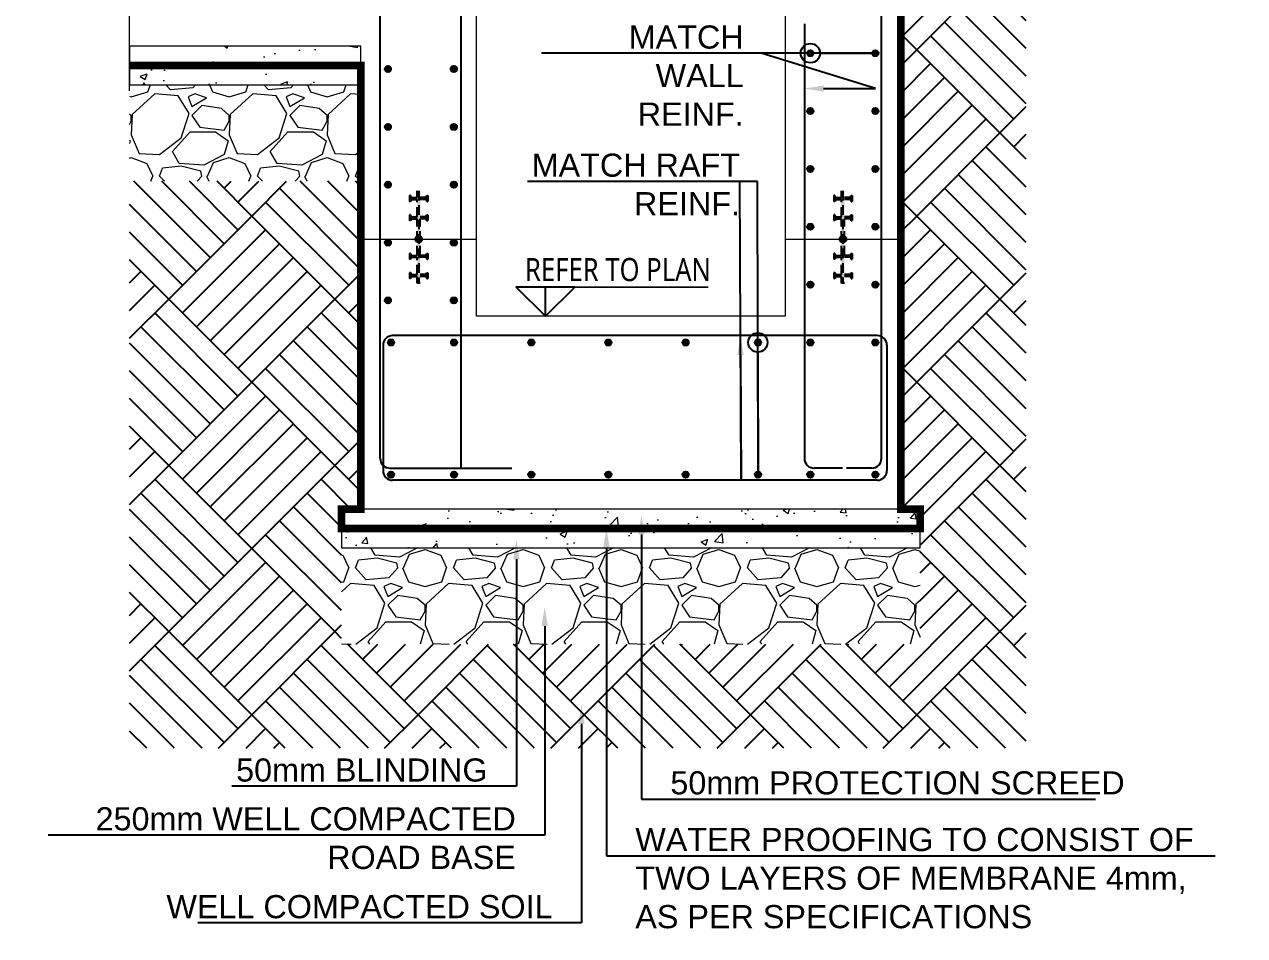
# Model space of a CAD drawing. Header units: millimetres. Extents: x 109938 to 146706, y 87118 to 119396.
# Drawn here: x 118597 to 121761, y 108269 to 110631 of the extents above; entities that cross this region are included whole.
import ezdxf
from ezdxf import colors
from ezdxf.entities.mleader import LeaderData, LeaderLine
from ezdxf.math import Vec2, Vec3

# ---------------------------------------------------------------- set-up
doc = ezdxf.new("R2010")
doc.units = ezdxf.units.MM
doc.header["$LTSCALE"] = 25
for name, pattern in [('Dash Dot 3_16_', [7.937500000000002, 4.762500000000001, -1.5875, 0, -1.5875]), ('DASHEDX2', [1.5, 1, -0.5]), ('Dot & Dashed', [8.937036832173666, 4.2333333333324, -2.351851851851333, 0, -2.351851646989934])]:
    doc.linetypes.add(name, pattern=pattern)
for name, color, linetype, lineweight in [('A-ANNO-DIMS', 211, 'Continuous', 9), ('A-FLOR-IDEN', 11, 'Continuous', 9), ('S-COLS', 52, 'Continuous', 9), ('S-HATCH', 8, 'Continuous', 9), ('S-SLAB', 3, 'Continuous', 13)]:
    doc.layers.add(name, color=color, linetype=linetype, lineweight=lineweight)
for name, color, linetype in [('APPLICATION', 7, 'DASHEDX2'), ('LOBBY.SECTIONS$0$S200G_ELEV_LVL', 7, 'Continuous'), ('REINF', 1, 'Continuous'), ('STR_COL_HATCH', 8, 'Continuous'), ('WATER PROOF', 1, 'Continuous')]:
    doc.layers.add(name, color=color, linetype=linetype)
doc.styles.add('GENERATED_STYLE_1', font='arial.ttf')
doc.styles.add('GENERATED_STYLE_3', font='trebuc.ttf', dxfattribs={"width": 0.78})
doc.linetypes.add('ZIGZAG', pattern='A,0.00254,-5.08,[131,ltypeshp.shx,S=5.08,R=0,X=-5.08,Y=0],-10.16,[131,ltypeshp.shx,S=5.08,R=180,X=5.08,Y=0],-5.08', length=20.32254)
pattern_1 = [(49.99999999999999, (0, 0), (182.184668996004, -15.93908553890309), [19.05, -209.55]), (355, (0, 0), (-35.24342142496934, 191.0568452390351), [15.24, -167.64058417]), (100.4514447, (15.182007, -1.3282535), (146.9412470903533, 175.1177519121951), [16.1900088, -178.0902446]), (46.18420000000001, (0, 50.8), (271.0790408921299, -42.04232793272715), [28.575, -314.325]), (96.63555760999996, (22.5899, 47.2965), (237.404134051503, 247.4261245977215), [24.28502314, -267.13560816]), (351.1841511700001, (0, 50.8), (237.404134064977, 247.4261245855326), [22.85996707, -251.45973192]), (21, (25.4, 38.1), (151.6143912691325, -102.2651981870876), [19.05, -209.55]), (326.0000000000001, (25.4, 38.1), (61.80202834764707, 184.1879661223193), [15.24, -167.64]), (71.45144499999999, (38.0345326, 29.5779001), (213.4164192787161, 81.92276888590524), [16.1900088, -178.0899376]), (37.50000000000001, (0, 0), (3.088603250591817, 84.55503887315311), [0, -165.608, 0, -170.18, 0, -168.275]), (7.499999999999999, (0, 0), (66.81966251030575, 100.1805748181195), [0, -97.02799999999999, 0, -161.798, 0, -64.135]), (327.5, (-56.642, 0), (135.5905951668714, -5.728743992673444), [0, -63.5, 0, -198.12, 0, -262.89]), (317.5, (-82.042, 0), (148.129181386018, 25.42649103333303), [0, -82.55, 0, -131.572, 0, -186.69])]
pattern_2 = [(228.0127875, (182.88, 254), (-2032.000000159581, -2285.999999858178), [34.172144, -3383.0483639565]), (184.969741, (160.02, 228.6), (3047.99999879405, 254.0000144697924), [58.640472, -5805.404889352399]), (132.5104471, (101.6, 223.52), (2540.000001072749, -2793.999999024596), [41.348152, -4093.47227941]), (267.273689, (2.54, 160.02), (254.0000005319725, 5079.999999973314), [53.40045199999999, -5286.643742573799]), (292.83365418, (0, 106.68), (-1270.000000106341, 3047.999999955546), [52.36337, -5183.9807745344]), (357.2736889999999, (20.32, 58.42), (-5079.999999973314, 254.0000005319728), [53.40045199999999, -5286.643742573799]), (37.69424047, (73.66000000000001, 55.88), (-3301.99999985359, -2540.000000190041), [70.61936599999999, -6991.311531424701]), (72.25532837, (129.54, 99.06), (1778.000000477929, 5587.999999847885), [66.671952, -6600.5256601905]), (121.42956562, (149.86, 162.56), (-2032.000000288312, 3301.999999822602), [53.5813, -5304.554569871201]), (175.2363583, (121.92, 208.28), (2793.999999959952, -254.0000004389256), [61.171328, -2997.393695]), (222.3974378, (60.96, 213.36), (-3047.999999902466, -2794.000000106399), [79.107792, -7831.677251217699]), (138.81407483, (254, 157.48), (-1777.999999893351, 1524.000000123918), [27.000454, -2673.0565824344]), (171.4692344, (233.68, 175.26), (3302.000000088965, -507.9999994237343), [51.36819799999999, -5085.463899704]), (225, (182.88, 182.88), (-3.552713678800501e-14, -254.0000000000239), [35.920934, -323.2893108428]), (203.19859051, (165.1, 213.36), (1270.000000034609, 507.9999999109334), [19.34413199999999, -1915.062236889399]), (291.80140949, (147.32, 205.74), (-254.0000000531496, 761.9999999822871), [27.356562, -1340.475299]), (30.96375653, (157.48, 180.34), (762.0000000186383, 507.9999999721125), [44.431966, -1436.629815291]), (161.56505118, (195.58, 203.2), (508.0000000132583, -253.9999999733753), [32.128714, -771.0898116828]), (16.389540334, (0, 205.74), (2540.000000000015, 762.0000000000243), [45.00880000000001, -4455.882667253901]), (70.34617594, (43.18000000000001, 218.44), (-1016.000000092931, -2793.999999967041), [37.759894, -3738.22156782]), (293.19859051, (195.58, 254), (-507.9999999113262, 1270.000000035529), [38.68801, -1895.718358889399]), (343.6104596700001, (210.82, 218.44), (-2540.000000053229, 761.9999998222859), [45.0088, -4455.882667253999]), (339.44395478, (0, 48.26000000000001), (-1269.999999999986, 508.000000000021), [43.40351999999999, -2126.7734313106]), (294.7751406, (40.64, 33.02), (-1270.000001511693, 2793.999999312726), [36.36721199999999, -3600.359338072]), (66.80140949, (198.12, 0), (507.9999999202298, 1270.00000003193), [38.68801000000001, -1895.7183588894]), (17.35402464, (213.36, 35.56), (-3301.999999934302, -1016.000000213246), [42.57827400000001, -4215.237598019999]), (69.44395478, (73.66000000000001, 0), (-508.0000000088461, -1269.999999996463), [21.70176, -2148.4751913106]), (101.309932474, (182.88, 0), (-254.00000000004, 1016.000000000037), [12.95146, -1282.1994964526]), (165.963756532, (180.34, 12.7), (761.9999999999513, -253.9999999999865), [52.36337, -994.9054589069]), (186.00900596, (129.54, 25.4), (2539.999999986537, 254.0000001329354), [48.52669999999999, -4804.136486333699]), (303.69006753, (157.48, 157.48), (-254.0000000352969, 507.9999999823702), [36.632388, -879.177635968]), (353.15722659, (177.8, 127), (4318.000000026568, -507.9999997739394), [63.955676, -6331.600906503099]), (60.9453959, (241.3, 119.38), (-1016.000000027969, -1777.999999984025), [26.150824, -2588.939231811]), (90, (254, 142.24), (-254, 254), [15.24, -238.76]), (120.25643716, (124.46, 33.02), (1015.999999875717, -1778.00000007098), [35.286696, -3493.39407732]), (48.01278749999999, (106.68, 63.5), (2032.000000167534, 2285.99999985102), [68.344288, -3348.8762199565]), (0, (152.4, 114.3), (254, 254), [66.04, -187.96]), (325.3048465, (218.44, 114.3), (2540.000000962153, -1777.999998625458), [40.160956, -3975.931672414]), (254.0546040999999, (251.46, 91.44), (-253.9999999822557, -1016.000000004475), [36.98290799999999, -1812.1650038772]), (207.64597536, (241.3, 55.88), (-4826.000000177335, -2539.999999663075), [60.21450999999999, -5961.246442293799]), (175.42607874, (187.96, 27.94), (-3301.999999999883, 253.9999999999478), [63.702946, -6306.584645624])]

# ---------------------------------------------------------------- blocks, each defined once
blk = doc.blocks.new('_DotBlank')
at = {"color": 0, "linetype": 'ByBlock', "lineweight": -2}
blk.add_line((-0.5, 0), (-1, 0), dxfattribs=at)
blk.add_circle((0, 0), 0.5, dxfattribs=at)

msp = doc.modelspace()

# ---------------------------------------------------------------- hatches: boundary and pattern name
h = msp.add_hatch()
h.set_pattern_fill('ANSI31', color=256, scale=25, style=0)
h.set_pattern_definition([(45, (105498.4161231922, 87612.09908044021), (-2.20970869120796, 2.209708691207961), [])])
h.paths.add_polyline_path([(119610.2877033424, 110074.0735252171, -1), (119627.9653728721, 110074.0735252171, -1)])
h = msp.add_hatch()
h.set_pattern_fill('ANSI31', color=256, scale=25, style=0)
h.set_pattern_definition([(45, (106598.4161231922, 87612.0990804402), (-2.20970869120796, 2.209708691207961), [])])
h.paths.add_polyline_path([(120710.2877033424, 110074.0735252171, -1), (120727.9653728721, 110074.0735252171, -1)])
at = {"layer": 'REINF', "transparency": 33554687}
h = msp.add_hatch(color=256, dxfattribs=at)
h.dxf.hatch_style = 1
edge = h.paths.add_edge_path()
edge.add_arc((120634.7495125733, 110556.2099695442), 8, 0, 360)
h = msp.add_hatch(color=256, dxfattribs=at)
h.dxf.hatch_style = 1
edge = h.paths.add_edge_path()
edge.add_arc((120803.5035636413, 110556.2099695442), 8, 0, 360)
h = msp.add_hatch(color=256, dxfattribs=at)
h.dxf.hatch_style = 1
edge = h.paths.add_edge_path()
edge.add_arc((119539.1038408017, 110515.2711041167), 8, 0, 360)
h = msp.add_hatch(color=256, dxfattribs=at)
h.dxf.hatch_style = 1
edge = h.paths.add_edge_path()
edge.add_arc((119710.16263151, 110515.2711041167), 8, 0, 360)
h = msp.add_hatch(color=256, dxfattribs=at)
h.dxf.hatch_style = 1
edge = h.paths.add_edge_path()
edge.add_arc((120634.7495125733, 110406.2099695442), 8, 0, 360)
h = msp.add_hatch(color=256, dxfattribs=at)
h.dxf.hatch_style = 1
edge = h.paths.add_edge_path()
edge.add_arc((120803.5035636413, 110406.2099695442), 8, 0, 360)
h = msp.add_hatch(color=256, dxfattribs=at)
h.dxf.hatch_style = 1
edge = h.paths.add_edge_path()
edge.add_arc((119539.1038408017, 110365.2711041167), 8, 0, 360)
h = msp.add_hatch(color=256, dxfattribs=at)
h.dxf.hatch_style = 1
edge = h.paths.add_edge_path()
edge.add_arc((119710.16263151, 110365.2711041167), 8, 0, 360)
h = msp.add_hatch(color=256, dxfattribs=at)
h.dxf.hatch_style = 1
edge = h.paths.add_edge_path()
edge.add_arc((120634.7495125733, 110256.2099695442), 8, 0, 360)
h = msp.add_hatch(color=256, dxfattribs=at)
h.dxf.hatch_style = 1
edge = h.paths.add_edge_path()
edge.add_arc((120803.5035636413, 110256.2099695442), 8, 0, 360)
h = msp.add_hatch(color=256, dxfattribs=at)
h.dxf.hatch_style = 1
edge = h.paths.add_edge_path()
edge.add_arc((119539.1038408017, 110215.2711041167), 8, 0, 360)
h = msp.add_hatch(color=256, dxfattribs=at)
h.dxf.hatch_style = 1
edge = h.paths.add_edge_path()
edge.add_arc((119710.16263151, 110215.2711041167), 8, 0, 360)
h = msp.add_hatch(color=256, dxfattribs=at)
h.dxf.hatch_style = 1
edge = h.paths.add_edge_path()
edge.add_arc((120634.7495125733, 110106.2099695442), 8, 0, 360)
h = msp.add_hatch(color=256, dxfattribs=at)
h.dxf.hatch_style = 1
edge = h.paths.add_edge_path()
edge.add_arc((120803.5035636413, 110106.2099695442), 8, 0, 360)
h = msp.add_hatch(color=256, dxfattribs=at)
h.dxf.hatch_style = 1
edge = h.paths.add_edge_path()
edge.add_arc((119539.1038408017, 110065.2711041167), 8, 0, 360)
h = msp.add_hatch(color=256, dxfattribs=at)
h.dxf.hatch_style = 1
edge = h.paths.add_edge_path()
edge.add_arc((119710.16263151, 110065.2711041167), 8, 0, 360)
h = msp.add_hatch(color=256, dxfattribs=at)
h.dxf.hatch_style = 1
edge = h.paths.add_edge_path()
edge.add_arc((120634.7495125733, 109956.2099695442), 8, 0, 360)
h = msp.add_hatch(color=256, dxfattribs=at)
h.dxf.hatch_style = 1
edge = h.paths.add_edge_path()
edge.add_arc((120803.5035636413, 109956.2099695442), 8, 0, 360)
h = msp.add_hatch(color=256, dxfattribs=at)
h.dxf.hatch_style = 1
edge = h.paths.add_edge_path()
edge.add_arc((119539.1038408017, 109915.2711041167), 8, 0, 360)
h = msp.add_hatch(color=256, dxfattribs=at)
h.dxf.hatch_style = 1
edge = h.paths.add_edge_path()
edge.add_arc((119710.16263151, 109915.2711041167), 8, 0, 360)
h = msp.add_hatch(color=256, dxfattribs=at)
h.dxf.hatch_style = 1
edge = h.paths.add_edge_path()
edge.add_arc((119547.1931270389, 109806.2099695442), 8, 0, 360)
h = msp.add_hatch(color=256, dxfattribs=at)
h.dxf.hatch_style = 1
edge = h.paths.add_edge_path()
edge.add_arc((119710.9790020951, 109806.2099695442), 8, 0, 360)
h = msp.add_hatch(color=256, dxfattribs=at)
h.dxf.hatch_style = 1
edge = h.paths.add_edge_path()
edge.add_arc((119910.9790020951, 109806.2099695442), 8, 0, 360)
h = msp.add_hatch(color=256, dxfattribs=at)
h.dxf.hatch_style = 1
edge = h.paths.add_edge_path()
edge.add_arc((120110.9790020951, 109806.2099695442), 8, 0, 360)
h = msp.add_hatch(color=256, dxfattribs=at)
h.dxf.hatch_style = 1
edge = h.paths.add_edge_path()
edge.add_arc((120310.9790020951, 109806.2099695442), 8, 0, 360)
h = msp.add_hatch(color=256, dxfattribs=at)
h.dxf.hatch_style = 1
edge = h.paths.add_edge_path()
edge.add_arc((120498.8863861996, 109806.2099695442), 8, 0, 360)
h = msp.add_hatch(color=256, dxfattribs=at)
h.dxf.hatch_style = 1
edge = h.paths.add_edge_path()
edge.add_arc((120634.7495125733, 109806.2099695442), 8, 0, 360)
h = msp.add_hatch(color=256, dxfattribs=at)
h.dxf.hatch_style = 1
edge = h.paths.add_edge_path()
edge.add_arc((120803.5035636413, 109806.2099695442), 8, 0, 360)
h = msp.add_hatch(color=256, dxfattribs=at)
h.dxf.hatch_style = 1
edge = h.paths.add_edge_path()
edge.add_arc((119547.1931270389, 109463.6690974784), 8, 0, 360)
h = msp.add_hatch(color=256, dxfattribs=at)
h.dxf.hatch_style = 1
edge = h.paths.add_edge_path()
edge.add_arc((119710.9790020951, 109463.6690974784), 8, 0, 360)
h = msp.add_hatch(color=256, dxfattribs=at)
h.dxf.hatch_style = 1
edge = h.paths.add_edge_path()
edge.add_arc((119910.9790020951, 109463.6690974784), 8, 0, 360)
h = msp.add_hatch(color=256, dxfattribs=at)
h.dxf.hatch_style = 1
edge = h.paths.add_edge_path()
edge.add_arc((120110.9790020951, 109463.6690974784), 8, 0, 360)
h = msp.add_hatch(color=256, dxfattribs=at)
h.dxf.hatch_style = 1
edge = h.paths.add_edge_path()
edge.add_arc((120310.9790020951, 109463.6690974784), 8, 0, 360)
h = msp.add_hatch(color=256, dxfattribs=at)
h.dxf.hatch_style = 1
edge = h.paths.add_edge_path()
edge.add_arc((120498.8863861996, 109463.6690974784), 8, 0, 360)
h = msp.add_hatch(color=256, dxfattribs=at)
h.dxf.hatch_style = 1
edge = h.paths.add_edge_path()
edge.add_arc((120634.7495125733, 109463.6690974784), 8, 0, 360)
h = msp.add_hatch(color=256, dxfattribs=at)
h.dxf.hatch_style = 1
edge = h.paths.add_edge_path()
edge.add_arc((120803.5035636413, 109463.6690974784), 8, 0, 360)
at = {"layer": 'S-COLS'}
h = msp.add_hatch(dxfattribs=at)
h.set_pattern_fill('AR-CONC', color=256, style=0)
h.set_pattern_definition(pattern_1)
h.paths.add_polyline_path([(119469.1265381073, 110574.0735252171), (118869.1265381073, 110574.0735252171), (118869.1265381073, 110524.0735252171), (119469.1265381073, 110524.0735252171)])
h = msp.add_hatch(dxfattribs=at)
h.set_pattern_fill('AR-CONC', color=256, style=0)
h.set_pattern_definition(pattern_1)
h.paths.add_polyline_path([(119469.1265381073, 110524.0735252171), (118869.1265381073, 110524.0735252171), (118869.1265381073, 110474.0735252172), (119469.1265381073, 110474.0735252171)])
h = msp.add_hatch(dxfattribs=at)
h.set_pattern_fill('AR-CONC', color=256, style=0)
h.set_pattern_definition(pattern_1)
h.paths.add_polyline_path([(120919.1265381073, 109374.0735252171), (119419.1265381072, 109374.073525217), (119419.1265381072, 109324.073525217), (120919.1265381073, 109324.0735252171)])
h = msp.add_hatch(dxfattribs=at)
h.set_pattern_fill('AR-CONC', color=256, style=0)
h.set_pattern_definition(pattern_1)
h.paths.add_polyline_path([(120919.1265381073, 109324.0735252171), (119419.1265381072, 109324.073525217), (119419.1265381072, 109274.073525217), (120919.1265381073, 109274.073525217)])
at = {"layer": 'S-HATCH', "transparency": 33554559}
h = msp.add_hatch(dxfattribs=at)
h.set_pattern_fill('GRAVEL', color=8, scale=10)
h.set_pattern_definition(pattern_2)
h.paths.add_polyline_path([(119469.1265381073, 110474.0735252171), (118869.1265381073, 110474.0735252172), (118869.1265381073, 110224.0735252172), (119469.1265381073, 110224.0735252172)])
h = msp.add_hatch(dxfattribs=at)
h.set_pattern_fill('GRAVEL', color=8, scale=10)
h.set_pattern_definition(pattern_2)
h.paths.add_polyline_path([(120919.1265381073, 109274.073525217), (119419.1265381072, 109274.073525217), (119419.1265381072, 109024.0735252171), (120919.1265381073, 109024.0735252171)])
at = {"layer": 'STR_COL_HATCH'}
h = msp.add_hatch(dxfattribs=at)
h.set_pattern_fill('AR-PARQ1', color=256, angle=45)
h.set_pattern_definition([(135, (0, 0), (-431.0522938113194, 0), [304.8, -304.8]), (135, (35.92102448427661, 35.92102448427661), (-431.0522938113194, 0), [304.8, -304.8]), (135, (71.84204896855323, 71.84204896855323), (-431.0522938113194, 0), [304.8, -304.8]), (135, (107.7630734528299, 107.7630734528299), (-431.0522938113194, 0), [304.8, -304.8]), (135, (143.6840979371065, 143.6840979371065), (-431.0522938113194, 0), [304.8, -304.8]), (135, (179.6051224213831, 179.6051224213831), (-431.0522938113194, 0), [304.8, -304.8]), (135, (215.5261469056597, 215.5261469056597), (-431.0522938113194, 0), [304.8, -304.8]), (45, (-215.5261469056597, 215.5261469056597), (431.0522938113194, 0), [304.8, -304.8]), (45, (-251.4471713899363, 251.4471713899363), (431.0522938113194, 0), [304.8, -304.8]), (45, (-287.3681958742129, 287.3681958742129), (431.0522938113194, 0), [304.8, -304.8]), (45, (-323.2892203584896, 323.2892203584896), (431.0522938113194, 0), [304.8, -304.8]), (45, (-359.2102448427661, 359.2102448427661), (431.0522938113194, 0), [304.8, -304.8]), (45, (-395.1312693270427, 395.1312693270427), (431.0522938113194, 0), [304.8, -304.8]), (45, (-431.0522938113194, 431.0522938113194), (431.0522938113194, 0), [304.8, -304.8])])
h.paths.add_polyline_path([(121194.4905951841, 112275.4693923566), (120869.1265381073, 112275.4693923566), (120869.1265381073, 109374.0735252171), (120919.1265381073, 109374.0735252171), (120919.1265381073, 109324.0735252171), (120919.1265381073, 109274.0735252171), (120919.1265381073, 109024.0735252171), (119419.1265381072, 109024.0735252171), (119419.1265381072, 109274.073525217), (119419.1265381072, 109324.073525217), (119419.1265381072, 109374.073525217), (119469.1265381073, 109374.073525217), (119469.1265381073, 110224.0735252172), (118869.1265381073, 110224.0735252172), (118869.1265381073, 108754.2761029899), (121194.4905951841, 108754.2761029899)])

# ---------------------------------------------------------------- linework, layer by layer
at = {"color": 1, "linetype": 'Continuous'}
msp.add_line((119947.7390222426, 109874.0735252171), (119947.7390222426, 109949.9770758083), dxfattribs=at)
at = {"color": 3, "linetype": 'Continuous'}
msp.add_lwpolyline([(119947.7390222426, 109874.0735252171), (120023.6425728337, 109949.9770758083), (119871.8354716514, 109949.9770758083), (119947.7390222426, 109874.0735252171)], dxfattribs=at)
for centre in [(119619.1265381073, 110074.0735252171), (120719.1265381073, 110074.0735252171)]:
    msp.add_circle(centre, 8.838834764831844)
at = {"layer": 'APPLICATION'}
for p, q in [((119597.8765381072, 110187.132114535), (119595.3765381072, 110187.132114535)), ((119595.3765381072, 110187.132114535), (119595.3765381072, 110172.132114535)), ((119597.8765381072, 110172.132114535), (119595.3765381072, 110172.132114535)), ((119600.3765381072, 110182.132114535), (119597.8765381072, 110187.132114535)), ((119600.3765381072, 110177.132114535), (119597.8765381072, 110172.132114535)), ((119600.3765381073, 110182.132114535), (119615.3765381073, 110182.132114535)), ((119600.3765381073, 110177.132114535), (119615.3765381073, 110177.132114535)), ((119615.3765381073, 110182.132114535), (119615.3765381073, 110199.632114535)), ((119615.3765381073, 110132.132114535), (119615.3765381073, 110177.132114535)), ((119619.1265381073, 110199.632114535), (119619.1265381073, 109959.632114535)), ((119619.1265381073, 110199.632114535), (119619.1265381073, 109959.632114535)), ((119637.8765381073, 110182.132114535), (119622.8765381073, 110182.132114535)), ((119637.8765381073, 110177.132114535), (119622.8765381073, 110177.132114535)), ((119637.8765381073, 110182.132114535), (119640.3765381073, 110187.132114535)), ((119637.8765381073, 110177.132114535), (119640.3765381073, 110172.132114535)), ((119640.3765381073, 110187.132114535), (119642.8765381073, 110187.132114535)), ((119640.3765381073, 110172.132114535), (119642.8765381073, 110172.132114535)), ((119642.8765381073, 110187.132114535), (119642.8765381073, 110172.132114535)), ((120697.8765381072, 110187.132114535), (120695.3765381072, 110187.132114535)), ((120695.3765381072, 110187.132114535), (120695.3765381072, 110172.132114535)), ((120697.8765381072, 110172.132114535), (120695.3765381072, 110172.132114535)), ((120700.3765381072, 110182.132114535), (120697.8765381072, 110187.132114535)), ((120700.3765381072, 110177.132114535), (120697.8765381072, 110172.132114535)), ((120700.3765381073, 110182.132114535), (120715.3765381073, 110182.132114535)), ((120700.3765381073, 110177.132114535), (120715.3765381073, 110177.132114535)), ((120715.3765381073, 110182.132114535), (120715.3765381073, 110199.632114535)), ((120715.3765381073, 110132.132114535), (120715.3765381073, 110177.132114535)), ((120719.1265381073, 110199.632114535), (120719.1265381073, 109959.632114535)), ((120719.1265381073, 110199.632114535), (120719.1265381073, 109959.632114535)), ((120737.8765381073, 110182.132114535), (120722.8765381073, 110182.132114535)), ((120737.8765381073, 110177.132114535), (120722.8765381073, 110177.132114535)), ((120737.8765381073, 110182.132114535), (120740.3765381073, 110187.132114535)), ((120737.8765381073, 110177.132114535), (120740.3765381073, 110172.132114535)), ((120740.3765381073, 110187.132114535), (120742.8765381073, 110187.132114535)), ((120740.3765381073, 110172.132114535), (120742.8765381073, 110172.132114535)), ((120742.8765381073, 110187.132114535), (120742.8765381073, 110172.132114535)), ((119595.3765381072, 110137.132114535), (119595.3765381072, 110122.132114535)), ((119597.8765381072, 110137.132114535), (119595.3765381072, 110137.132114535)), ((119597.8765381072, 110122.132114535), (119595.3765381072, 110122.132114535)), ((119600.3765381072, 110132.132114535), (119597.8765381072, 110137.132114535)), ((119600.3765381072, 110127.132114535), (119597.8765381072, 110122.132114535)), ((119600.3765381073, 110132.132114535), (119615.3765381073, 110132.132114535)), ((119600.3765381073, 110127.132114535), (119615.3765381073, 110127.132114535)), ((119615.3765381073, 110032.132114535), (119615.3765381073, 110127.132114535)), ((119637.8765381073, 110132.132114535), (119622.8765381073, 110132.132114535)), ((119637.8765381073, 110127.132114535), (119622.8765381073, 110127.132114535)), ((119622.8765381073, 110032.132114535), (119622.8765381073, 110127.132114535)), ((119637.8765381073, 110132.132114535), (119640.3765381073, 110137.132114535)), ((119637.8765381073, 110127.132114535), (119640.3765381073, 110122.132114535)), ((119640.3765381073, 110137.132114535), (119642.8765381073, 110137.132114535)), ((119640.3765381073, 110122.132114535), (119642.8765381073, 110122.132114535)), ((119642.8765381073, 110137.132114535), (119642.8765381073, 110122.132114535)), ((120695.3765381072, 110137.132114535), (120695.3765381072, 110122.132114535)), ((120697.8765381072, 110137.132114535), (120695.3765381072, 110137.132114535)), ((120697.8765381072, 110122.132114535), (120695.3765381072, 110122.132114535)), ((120700.3765381072, 110132.132114535), (120697.8765381072, 110137.132114535)), ((120700.3765381072, 110127.132114535), (120697.8765381072, 110122.132114535)), ((120700.3765381073, 110132.132114535), (120715.3765381073, 110132.132114535)), ((120700.3765381073, 110127.132114535), (120715.3765381073, 110127.132114535)), ((120715.3765381073, 110032.132114535), (120715.3765381073, 110127.132114535)), ((120737.8765381073, 110132.132114535), (120722.8765381073, 110132.132114535)), ((120737.8765381073, 110127.132114535), (120722.8765381073, 110127.132114535)), ((120722.8765381073, 110032.132114535), (120722.8765381073, 110127.132114535)), ((120737.8765381073, 110132.132114535), (120740.3765381073, 110137.132114535)), ((120737.8765381073, 110127.132114535), (120740.3765381073, 110122.132114535)), ((120740.3765381073, 110137.132114535), (120742.8765381073, 110137.132114535)), ((120740.3765381073, 110122.132114535), (120742.8765381073, 110122.132114535)), ((120742.8765381073, 110137.132114535), (120742.8765381073, 110122.132114535)), ((119595.3765381072, 110037.132114535), (119595.3765381072, 110022.132114535)), ((119597.8765381072, 110037.132114535), (119595.3765381072, 110037.132114535)), ((119597.8765381072, 110022.132114535), (119595.3765381072, 110022.132114535)), ((119600.3765381072, 110032.132114535), (119597.8765381072, 110037.132114535)), ((119600.3765381072, 110027.132114535), (119597.8765381072, 110022.132114535)), ((119600.3765381073, 110032.132114535), (119615.3765381073, 110032.132114535)), ((119600.3765381073, 110027.132114535), (119615.3765381073, 110027.132114535)), ((119615.3765381073, 109982.132114535), (119615.3765381073, 110027.132114535)), ((119637.8765381073, 110032.132114535), (119622.8765381073, 110032.132114535)), ((119637.8765381073, 110027.132114535), (119622.8765381073, 110027.132114535)), ((119637.8765381073, 110032.132114535), (119640.3765381073, 110037.132114535)), ((119637.8765381073, 110027.132114535), (119640.3765381073, 110022.132114535)), ((119640.3765381073, 110037.132114535), (119642.8765381073, 110037.132114535)), ((119640.3765381073, 110022.132114535), (119642.8765381073, 110022.132114535)), ((119642.8765381073, 110037.132114535), (119642.8765381073, 110022.132114535)), ((120695.3765381072, 110037.132114535), (120695.3765381072, 110022.132114535)), ((120697.8765381072, 110037.132114535), (120695.3765381072, 110037.132114535)), ((120697.8765381072, 110022.132114535), (120695.3765381072, 110022.132114535)), ((120700.3765381072, 110032.132114535), (120697.8765381072, 110037.132114535)), ((120700.3765381072, 110027.132114535), (120697.8765381072, 110022.132114535)), ((120700.3765381073, 110032.132114535), (120715.3765381073, 110032.132114535)), ((120700.3765381073, 110027.132114535), (120715.3765381073, 110027.132114535)), ((120715.3765381073, 109982.132114535), (120715.3765381073, 110027.132114535)), ((120737.8765381073, 110032.132114535), (120722.8765381073, 110032.132114535)), ((120737.8765381073, 110027.132114535), (120722.8765381073, 110027.132114535)), ((120737.8765381073, 110032.132114535), (120740.3765381073, 110037.132114535)), ((120737.8765381073, 110027.132114535), (120740.3765381073, 110022.132114535)), ((120740.3765381073, 110037.132114535), (120742.8765381073, 110037.132114535)), ((120740.3765381073, 110022.132114535), (120742.8765381073, 110022.132114535)), ((120742.8765381073, 110037.132114535), (120742.8765381073, 110022.132114535)), ((119595.3765381072, 109987.132114535), (119595.3765381072, 109972.132114535)), ((119597.8765381072, 109987.132114535), (119595.3765381072, 109987.132114535)), ((119600.3765381072, 109982.132114535), (119597.8765381072, 109987.132114535)), ((119600.3765381073, 109982.132114535), (119615.3765381073, 109982.132114535)), ((119637.8765381073, 109982.132114535), (119622.8765381073, 109982.132114535)), ((119637.8765381073, 109982.132114535), (119640.3765381073, 109987.132114535)), ((119640.3765381073, 109987.132114535), (119642.8765381073, 109987.132114535)), ((119642.8765381073, 109987.132114535), (119642.8765381073, 109972.132114535)), ((120695.3765381072, 109987.132114535), (120695.3765381072, 109972.132114535)), ((120697.8765381072, 109987.132114535), (120695.3765381072, 109987.132114535)), ((120700.3765381072, 109982.132114535), (120697.8765381072, 109987.132114535)), ((120700.3765381073, 109982.132114535), (120715.3765381073, 109982.132114535)), ((120737.8765381073, 109982.132114535), (120722.8765381073, 109982.132114535)), ((120737.8765381073, 109982.132114535), (120740.3765381073, 109987.132114535)), ((120740.3765381073, 109987.132114535), (120742.8765381073, 109987.132114535)), ((120742.8765381073, 109987.132114535), (120742.8765381073, 109972.132114535)), ((119597.8765381072, 109972.132114535), (119595.3765381072, 109972.132114535)), ((119600.3765381072, 109977.132114535), (119597.8765381072, 109972.132114535)), ((119600.3765381073, 109977.132114535), (119615.3765381073, 109977.132114535)), ((119615.3765381073, 109959.632114535), (119615.3765381073, 109977.132114535)), ((119622.8765381073, 109959.632114535), (119615.3765381073, 109959.632114535)), ((119637.8765381073, 109977.132114535), (119622.8765381073, 109977.132114535)), ((119637.8765381073, 109977.132114535), (119640.3765381073, 109972.132114535)), ((119640.3765381073, 109972.132114535), (119642.8765381073, 109972.132114535)), ((120697.8765381072, 109972.132114535), (120695.3765381072, 109972.132114535)), ((120700.3765381072, 109977.132114535), (120697.8765381072, 109972.132114535)), ((120700.3765381073, 109977.132114535), (120715.3765381073, 109977.132114535)), ((120715.3765381073, 109959.632114535), (120715.3765381073, 109977.132114535)), ((120722.8765381073, 109959.632114535), (120715.3765381073, 109959.632114535)), ((120737.8765381073, 109977.132114535), (120722.8765381073, 109977.132114535)), ((120737.8765381073, 109977.132114535), (120740.3765381073, 109972.132114535)), ((120740.3765381073, 109972.132114535), (120742.8765381073, 109972.132114535))]:
    msp.add_line(p, q, dxfattribs=at)
for points in [[(119595.3765381072, 110187.132114535), (119595.3765381072, 110172.132114535), (119597.8765381072, 110187.132114535), (119597.8765381072, 110172.132114535)], [(119597.8765381072, 110187.132114535), (119597.8765381072, 110172.132114535), (119600.3765381072, 110182.132114535), (119600.3765381072, 110177.132114535)], [(119600.3765381073, 110182.132114535), (119600.3765381073, 110177.132114535), (119615.3765381073, 110182.132114535), (119615.3765381073, 110177.132114535)], [(119615.3765381073, 110199.632114535), (119615.3765381073, 109959.632114535), (119619.1265381073, 110199.632114535), (119619.1265381073, 109959.632114535)], [(119622.8765381073, 110199.632114535), (119622.8765381073, 109959.632114535), (119619.1265381073, 110199.632114535), (119619.1265381073, 109959.632114535)], [(119637.8765381073, 110182.132114535), (119637.8765381073, 110177.132114535), (119622.8765381073, 110182.132114535), (119622.8765381073, 110177.132114535)], [(119640.3765381073, 110187.132114535), (119640.3765381073, 110172.132114535), (119637.8765381073, 110182.132114535), (119637.8765381073, 110177.132114535)], [(119642.8765381073, 110187.132114535), (119642.8765381073, 110172.132114535), (119640.3765381073, 110187.132114535), (119640.3765381073, 110172.132114535)], [(120695.3765381072, 110187.132114535), (120695.3765381072, 110172.132114535), (120697.8765381072, 110187.132114535), (120697.8765381072, 110172.132114535)], [(120697.8765381072, 110187.132114535), (120697.8765381072, 110172.132114535), (120700.3765381072, 110182.132114535), (120700.3765381072, 110177.132114535)], [(120700.3765381073, 110182.132114535), (120700.3765381073, 110177.132114535), (120715.3765381073, 110182.132114535), (120715.3765381073, 110177.132114535)], [(120715.3765381073, 110199.632114535), (120715.3765381073, 109959.632114535), (120719.1265381073, 110199.632114535), (120719.1265381073, 109959.632114535)], [(120722.8765381073, 110199.632114535), (120722.8765381073, 109959.632114535), (120719.1265381073, 110199.632114535), (120719.1265381073, 109959.632114535)], [(120737.8765381073, 110182.132114535), (120737.8765381073, 110177.132114535), (120722.8765381073, 110182.132114535), (120722.8765381073, 110177.132114535)], [(120740.3765381073, 110187.132114535), (120740.3765381073, 110172.132114535), (120737.8765381073, 110182.132114535), (120737.8765381073, 110177.132114535)], [(120742.8765381073, 110187.132114535), (120742.8765381073, 110172.132114535), (120740.3765381073, 110187.132114535), (120740.3765381073, 110172.132114535)], [(119595.3765381072, 110137.132114535), (119595.3765381072, 110122.132114535), (119597.8765381072, 110137.132114535), (119597.8765381072, 110122.132114535)], [(119597.8765381072, 110137.132114535), (119597.8765381072, 110122.132114535), (119600.3765381072, 110132.132114535), (119600.3765381072, 110127.132114535)], [(119600.3765381073, 110132.132114535), (119600.3765381073, 110127.132114535), (119615.3765381073, 110132.132114535), (119615.3765381073, 110127.132114535)], [(119637.8765381073, 110132.132114535), (119637.8765381073, 110127.132114535), (119622.8765381073, 110132.132114535), (119622.8765381073, 110127.132114535)], [(119640.3765381073, 110137.132114535), (119640.3765381073, 110122.132114535), (119637.8765381073, 110132.132114535), (119637.8765381073, 110127.132114535)], [(119642.8765381073, 110137.132114535), (119642.8765381073, 110122.132114535), (119640.3765381073, 110137.132114535), (119640.3765381073, 110122.132114535)], [(120695.3765381072, 110137.132114535), (120695.3765381072, 110122.132114535), (120697.8765381072, 110137.132114535), (120697.8765381072, 110122.132114535)], [(120697.8765381072, 110137.132114535), (120697.8765381072, 110122.132114535), (120700.3765381072, 110132.132114535), (120700.3765381072, 110127.132114535)], [(120700.3765381073, 110132.132114535), (120700.3765381073, 110127.132114535), (120715.3765381073, 110132.132114535), (120715.3765381073, 110127.132114535)], [(120737.8765381073, 110132.132114535), (120737.8765381073, 110127.132114535), (120722.8765381073, 110132.132114535), (120722.8765381073, 110127.132114535)], [(120740.3765381073, 110137.132114535), (120740.3765381073, 110122.132114535), (120737.8765381073, 110132.132114535), (120737.8765381073, 110127.132114535)], [(120742.8765381073, 110137.132114535), (120742.8765381073, 110122.132114535), (120740.3765381073, 110137.132114535), (120740.3765381073, 110122.132114535)], [(119595.3765381072, 110037.132114535), (119595.3765381072, 110022.132114535), (119597.8765381072, 110037.132114535), (119597.8765381072, 110022.132114535)], [(119597.8765381072, 110037.132114535), (119597.8765381072, 110022.132114535), (119600.3765381072, 110032.132114535), (119600.3765381072, 110027.132114535)], [(119600.3765381073, 110032.132114535), (119600.3765381073, 110027.132114535), (119615.3765381073, 110032.132114535), (119615.3765381073, 110027.132114535)], [(119637.8765381073, 110032.132114535), (119637.8765381073, 110027.132114535), (119622.8765381073, 110032.132114535), (119622.8765381073, 110027.132114535)], [(119640.3765381073, 110037.132114535), (119640.3765381073, 110022.132114535), (119637.8765381073, 110032.132114535), (119637.8765381073, 110027.132114535)], [(119642.8765381073, 110037.132114535), (119642.8765381073, 110022.132114535), (119640.3765381073, 110037.132114535), (119640.3765381073, 110022.132114535)], [(120695.3765381072, 110037.132114535), (120695.3765381072, 110022.132114535), (120697.8765381072, 110037.132114535), (120697.8765381072, 110022.132114535)], [(120697.8765381072, 110037.132114535), (120697.8765381072, 110022.132114535), (120700.3765381072, 110032.132114535), (120700.3765381072, 110027.132114535)], [(120700.3765381073, 110032.132114535), (120700.3765381073, 110027.132114535), (120715.3765381073, 110032.132114535), (120715.3765381073, 110027.132114535)], [(120737.8765381073, 110032.132114535), (120737.8765381073, 110027.132114535), (120722.8765381073, 110032.132114535), (120722.8765381073, 110027.132114535)], [(120740.3765381073, 110037.132114535), (120740.3765381073, 110022.132114535), (120737.8765381073, 110032.132114535), (120737.8765381073, 110027.132114535)], [(120742.8765381073, 110037.132114535), (120742.8765381073, 110022.132114535), (120740.3765381073, 110037.132114535), (120740.3765381073, 110022.132114535)], [(119595.3765381072, 109987.132114535), (119595.3765381072, 109972.132114535), (119597.8765381072, 109987.132114535), (119597.8765381072, 109972.132114535)], [(119597.8765381072, 109987.132114535), (119597.8765381072, 109972.132114535), (119600.3765381072, 109982.132114535), (119600.3765381072, 109977.132114535)], [(119600.3765381073, 109982.132114535), (119600.3765381073, 109977.132114535), (119615.3765381073, 109982.132114535), (119615.3765381073, 109977.132114535)], [(119637.8765381073, 109982.132114535), (119637.8765381073, 109977.132114535), (119622.8765381073, 109982.132114535), (119622.8765381073, 109977.132114535)], [(119640.3765381073, 109987.132114535), (119640.3765381073, 109972.132114535), (119637.8765381073, 109982.132114535), (119637.8765381073, 109977.132114535)], [(119642.8765381073, 109987.132114535), (119642.8765381073, 109972.132114535), (119640.3765381073, 109987.132114535), (119640.3765381073, 109972.132114535)], [(120695.3765381072, 109987.132114535), (120695.3765381072, 109972.132114535), (120697.8765381072, 109987.132114535), (120697.8765381072, 109972.132114535)], [(120697.8765381072, 109987.132114535), (120697.8765381072, 109972.132114535), (120700.3765381072, 109982.132114535), (120700.3765381072, 109977.132114535)], [(120700.3765381073, 109982.132114535), (120700.3765381073, 109977.132114535), (120715.3765381073, 109982.132114535), (120715.3765381073, 109977.132114535)], [(120737.8765381073, 109982.132114535), (120737.8765381073, 109977.132114535), (120722.8765381073, 109982.132114535), (120722.8765381073, 109977.132114535)], [(120740.3765381073, 109987.132114535), (120740.3765381073, 109972.132114535), (120737.8765381073, 109982.132114535), (120737.8765381073, 109977.132114535)], [(120742.8765381073, 109987.132114535), (120742.8765381073, 109972.132114535), (120740.3765381073, 109987.132114535), (120740.3765381073, 109972.132114535)]]:
    msp.add_solid(points, dxfattribs=at)
at = {"layer": 'LOBBY.SECTIONS$0$S200G_ELEV_LVL', "color": 3, "lineweight": -3}
msp.add_line((120023.5181738073, 109949.8526767819), (120369.894246912, 109950.4006097186), dxfattribs=at)
at = {"layer": 'REINF'}
for p, q in [((120819.1265381073, 109505.5987446457), (120819.1265381073, 112275.4693923566)), ((119519.1265381073, 109505.5987446457), (119519.1265381073, 111010.2593846235)), ((119729.1265381073, 109480.5987446456), (119729.1265381073, 111010.2593846235)), ((120619.1265381073, 110632.692260068), (120619.1265381073, 109505.5987446457)), ((120808.0900475773, 109824.0735252171), (119551.530513871, 109824.0735252171)), ((119526.530513871, 109799.0735252171), (119526.530513871, 109474.0735252171)), ((120833.0900475773, 109799.0735252171), (120833.0900475773, 109474.0735252171)), ((119544.1265381073, 109480.5987446457), (119860.3819847739, 109480.5987446457)), ((120717.7380689743, 109480.5987446457), (120644.1265381073, 109480.5987446457)), ((120794.1265381073, 109480.5987446457), (120728.7482894684, 109480.5987446457)), ((120808.0900475773, 109449.0735252171), (119551.530513871, 109449.0735252171))]:
    msp.add_line(p, q, dxfattribs=at)
for centre in [(120634.7495125733, 110556.2099695442), (120803.5035636413, 110556.2099695442), (119539.1038408017, 110515.2711041167), (119710.16263151, 110515.2711041167), (120634.7495125733, 110406.2099695442), (120803.5035636413, 110406.2099695442), (119539.1038408017, 110365.2711041167), (119710.16263151, 110365.2711041167), (120634.7495125733, 110256.2099695442), (120803.5035636413, 110256.2099695442), (119539.1038408017, 110215.2711041167), (119710.16263151, 110215.2711041167), (120634.7495125733, 110106.2099695442), (120803.5035636413, 110106.2099695442), (119539.1038408017, 110065.2711041167), (119710.16263151, 110065.2711041167), (120634.7495125733, 109956.2099695442), (120803.5035636413, 109956.2099695442), (119539.1038408017, 109915.2711041167), (119710.16263151, 109915.2711041167), (119547.1931270389, 109806.2099695442), (119710.9790020951, 109806.2099695442), (119910.9790020951, 109806.2099695442), (120110.9790020951, 109806.2099695442), (120310.9790020951, 109806.2099695442), (120498.8863861996, 109806.2099695442), (120634.7495125733, 109806.2099695442), (120803.5035636413, 109806.2099695442), (119547.1931270389, 109463.6690974784), (119710.9790020951, 109463.6690974784), (119910.9790020951, 109463.6690974784), (120110.9790020951, 109463.6690974784), (120310.9790020951, 109463.6690974784), (120498.8863861996, 109463.6690974784), (120634.7495125733, 109463.6690974784), (120803.5035636413, 109463.6690974784)]:
    msp.add_circle(centre, 8, dxfattribs=at)
for centre, start, end in [((119551.530513871, 109799.0735252171), 90, 180), ((120808.0900475773, 109799.0735252171), 0, 90), ((119544.1265381073, 109505.5987446457), 179.9999999999993, 270), ((120644.1265381073, 109505.5987446457), 180, 270), ((120794.1265381073, 109505.5987446457), 270, 3.053332494204976e-13), ((119551.530513871, 109474.0735252171), 180, 270), ((120808.0900475773, 109474.0735252171), 270, 0)]:
    msp.add_arc(centre, 25, start, end, dxfattribs=at)
at = {"layer": 'S-COLS'}
for points in [[(119469.1265381073, 110574.0735252171), (118869.1265381073, 110574.0735252171), (118869.1265381073, 110524.0735252171), (119469.1265381073, 110524.0735252171)], [(119469.1265381073, 110524.0735252171), (118869.1265381073, 110524.0735252171), (118869.1265381073, 110474.0735252171), (119469.1265381073, 110474.0735252171)], [(120919.1265381073, 109374.0735252171), (119419.1265381072, 109374.073525217), (119419.1265381072, 109324.073525217), (120919.1265381073, 109324.0735252171)], [(120919.1265381073, 109324.0735252171), (119419.1265381072, 109324.073525217), (119419.1265381072, 109274.073525217), (120919.1265381073, 109274.0735252171)]]:
    msp.add_lwpolyline(points, close=True, dxfattribs=at)
at = {"layer": 'S-SLAB'}
for p, q in [((119769.1265381073, 109874.0735252171), (119769.1265381073, 111074.0735252171)), ((120569.1265381073, 111074.0735252171), (120569.1265381073, 109874.0735252171)), ((119469.1265381073, 110574.0735252171), (118869.1265381073, 110574.0735252171)), ((119469.1265381073, 109374.0735252171), (119469.1265381073, 110574.0735252171)), ((120869.1265381073, 110574.0735252171), (120869.1265381073, 109374.0735252171)), ((120569.1265381073, 109874.0735252171), (119769.1265381073, 109874.0735252171)), ((120869.1265381073, 109374.0735252171), (119469.1265381073, 109374.0735252171))]:
    msp.add_line(p, q, dxfattribs=at)
at = {"layer": 'S-SLAB', "linetype": 'ZIGZAG', "ltscale": 0.05}
for p, q in [((119469.1265381073, 110074.0735252171), (119769.1265381073, 110074.0735252171)), ((120569.1265381073, 110074.0735252171), (120869.1265381073, 110074.0735252171))]:
    msp.add_line(p, q, dxfattribs=at)
at = {"layer": 'S-SLAB'}
msp.add_lwpolyline([(118869.1265381073, 110459.0876068836), (118869.1265381073, 110787.4861084763), (118794.0283282573, 110831.4588588843), (118869.1265381073, 110831.4588588843), (118944.2247479573, 110831.4588588843), (118869.1265381073, 110875.4316092923), (118869.1265381073, 111169.5304108321)], dxfattribs=at)
at = {"layer": 'WATER PROOF', "color": 1, "linetype": 'Dash Dot 3_16_', "const_width": 20}
msp.add_lwpolyline([(118869.1265381073, 110524.0735252171), (119469.1265381073, 110524.0735252171), (119469.1265381073, 109374.0735252171), (119419.1265381072, 109374.0735252171), (119419.1265381072, 109324.0735252171), (120919.1265381073, 109324.0735252171), (120919.1265381073, 109374.0735252171), (120869.1265381073, 109374.0735252171), (120869.1265381073, 111074.0735252171), (120869.1265381073, 112275.4693923566)], dxfattribs=at)

# ---------------------------------------------------------------- texts
at = {"layer": 'A-FLOR-IDEN', "linetype": 'Dot & Dashed', "lineweight": 0, "style": 'GENERATED_STYLE_3', "width": 0.85}
msp.add_text('REFER TO PLAN', height=60, dxfattribs=at).set_placement((119894.6950241468, 109965.2218316252))

# ---------------------------------------------------------------- leaders
at = {"layer": 'A-ANNO-DIMS'}
ml = msp.add_multileader_mtext('Standard', dxfattribs=at)
ml.set_content('MATCH WALL REINF.', color=256, style='GENERATED_STYLE_1')
ml.set_leader_properties()
ml.set_arrow_properties(name='DOTBLANK')
ml.build(insert=Vec2(0, 0))
ml.multileader.update_dxf_attribs({"text_right_attachment_type": 6, "dogleg_length": 0.36, "arrow_head_size": 50})
ctx = ml.context
ctx.base_point, ctx.char_height, ctx.arrow_head_size, ctx.landing_gap_size, ctx.plane_origin = Vec3(119943.627870211, 110598.189505697), 60, 50, 0.09, Vec3(120140.1996696771, 109805.980325327)
ctx.right_attachment, ctx.text_align_type = 6, 2
notes = []
notes.append((ctx, [(0, (1, 1, 0), (120506.9368412524, 110556.2099695442), (-1, 0), 45.14807063214481, [(1, [(120634.7495125733, 110556.2099695442), (120803.5035636413, 110556.2099695442)], 0, [])])]))
ctx.mtext.insert, ctx.mtext.width, ctx.mtext.alignment, ctx.mtext.flow_direction = Vec3(120461.6987706203, 110628.2099695442), 518.8261733738351, 3, 5
ml = msp.add_multileader_mtext('Standard', dxfattribs=at)
ml.set_content('  ', color=256, style='GENERATED_STYLE_1')
ml.set_leader_properties()
ml.build(insert=Vec2(0, 0))
ml.multileader.update_dxf_attribs({"text_right_attachment_type": 6, "dogleg_length": 0.36, "arrow_head_size": 50})
ctx = ml.context
ctx.base_point, ctx.char_height, ctx.arrow_head_size, ctx.landing_gap_size, ctx.plane_origin = Vec3(120414.9430543856, 110586.2099695442), 60, 50, 0.09, Vec3(120140.1996696771, 109714.3585448649)
ctx.right_attachment, ctx.text_align_type = 6, 2
notes.append((ctx, [(0, (1, 1, 0), (120506.9368412524, 110556.2099695442), (-1, 0), 45.23807063214132, [(1, [(120619.1265381073, 110464.588189082), (120803.5035636413, 110464.588189082)], 0, [])])]))
ctx.mtext.insert, ctx.mtext.width, ctx.mtext.alignment, ctx.mtext.flow_direction = Vec3(120461.6087706203, 110616.2099695442), 564.064244005977, 3, 5
ml = msp.add_multileader_mtext('Standard', dxfattribs=at)
ml.set_content('MATCH RAFT REINF.', color=256, style='GENERATED_STYLE_1')
ml.set_leader_properties()
ml.set_arrow_properties(name='DOTBLANK')
ml.build(insert=Vec2(0, 0))
ml.multileader.update_dxf_attribs({"text_right_attachment_type": 6, "dogleg_length": 0.36, "arrow_head_size": 50})
ctx = ml.context
ctx.base_point, ctx.char_height, ctx.arrow_head_size, ctx.landing_gap_size, ctx.plane_origin = Vec3(119919.7510075014, 110266.024287036), 60, 50, 0.09, Vec3(120130.565644621, 109321.8559208406)
ctx.right_attachment, ctx.text_align_type = 6, 2
notes.append((ctx, [(0, (1, 1, 0), (120497.3028161963, 110224.024287036), (-1, 0), 45.14807063214481, [(1, [(120498.5298851918, 109806.2099695442), (120498.8863861996, 109463.6690974784)], 0, [])])]))
ctx.mtext.insert, ctx.mtext.width, ctx.mtext.alignment, ctx.mtext.flow_direction = Vec3(120452.0647455642, 110296.024287036), 545.1196030424786, 3, 5
ml = msp.add_multileader_mtext('Standard', dxfattribs=at)
ml.set_content(' ', color=256, style='GENERATED_STYLE_1')
ml.set_leader_properties()
ml.build(insert=Vec2(0, 0))
ml.multileader.update_dxf_attribs({"text_right_attachment_type": 6, "dogleg_length": 0.36, "arrow_head_size": 50})
ctx = ml.context
ctx.base_point, ctx.char_height, ctx.arrow_head_size, ctx.landing_gap_size, ctx.plane_origin = Vec3(120353.9144275197, 110254.024287036), 60, 50, 0.09, Vec3(120085.3351301102, 109339.7194765136)
ctx.right_attachment, ctx.text_align_type = 6, 2
notes.append((ctx, [(0, (1, 1, 0), (120452.1547455642, 110224.024287036), (-1, 0), 74.77245992714539, [(1, [(120453.2993706811, 109824.0735252171), (120455.2937871585, 109449.0735252171)], 0, [])])]))
ctx.mtext.insert, ctx.mtext.width, ctx.mtext.alignment, ctx.mtext.flow_direction = Vec3(120377.292285637, 110284.024287036), 545.1196030424786, 3, 5
ml = msp.add_multileader_mtext('Standard', dxfattribs=at)
ml.set_content('50mm PROTECTION SCREED', color=256, style='GENERATED_STYLE_1')
ml.set_leader_properties()
ml.build(insert=Vec2(0, 0))
ml.multileader.update_dxf_attribs({"text_left_attachment_type": 6, "text_right_attachment_type": 6, "dogleg_length": 0.36, "arrow_head_size": 50})
ctx = ml.context
ctx.base_point, ctx.char_height, ctx.arrow_head_size, ctx.landing_gap_size, ctx.plane_origin = Vec3(120271.5577143461, 108622.560903012), 60, 50, 0.09, Vec3(120003.4264937987, 108187.4083433789)
ctx.left_attachment, ctx.right_attachment = 6, 6
notes.append((ctx, [(0, (1, 1, 0), (120196.7852544189, 108622.560903012), (1, 0), 74.77245992714539, [(1, [(120196.7852544189, 109358.4811055169)], 0, [])])]))
ctx.mtext.insert, ctx.mtext.width, ctx.mtext.defined_height, ctx.mtext.flow_direction = Vec3(120271.6477143461, 108694.560903012), 1489.000000000001, 94.19030226995639, 5
ml = msp.add_multileader_mtext('Standard', dxfattribs=at)
ml.set_content('WATER PROOFING TO CONSIST OF TWO LAYERS OF MEMBRANE 4mm, AS PER SPECIFICATIONS', color=256, style='GENERATED_STYLE_1')
ml.set_leader_properties()
ml.build(insert=Vec2(0, 0))
ml.multileader.update_dxf_attribs({"text_left_attachment_type": 6, "text_right_attachment_type": 6, "dogleg_length": 0.36, "arrow_head_size": 50})
ctx = ml.context
ctx.base_point, ctx.char_height, ctx.arrow_head_size, ctx.landing_gap_size, ctx.plane_origin = Vec3(120180.6477143461, 108475.6663113769), 60, 50, 0.09, Vec3(119912.5164937987, 108009.919939559)
ctx.left_attachment, ctx.right_attachment = 6, 6
notes.append((ctx, [(0, (1, 1, 0), (120105.8752544189, 108475.6663113769), (1, 0), 74.77245992714539, [(1, [(120105.8752544189, 109324.073525217)], 0, [])])]))
ctx.mtext.insert, ctx.mtext.width, ctx.mtext.defined_height, ctx.mtext.flow_direction = Vec3(120180.737714346, 108547.6663113769), 1489.000000000001, 326.9123545639272, 5
ml = msp.add_multileader_mtext('Standard', dxfattribs=at)
ml.set_content('50mm BLINDING ', color=256, style='GENERATED_STYLE_1')
ml.set_leader_properties()
ml.build(insert=Vec2(0, 0))
ml.multileader.update_dxf_attribs({"text_right_attachment_type": 6, "dogleg_length": 0.36, "arrow_head_size": 50})
ctx = ml.context
ctx.base_point, ctx.char_height, ctx.arrow_head_size, ctx.landing_gap_size, ctx.plane_origin = Vec3(119154.1988311223, 108697.3090307515), 60, 50, 0.09, Vec3(119840.8524800462, 108371.919939559)
ctx.right_attachment, ctx.text_align_type = 6, 2
notes.append((ctx, [(0, (1, 1, 0), (119872.493719426, 108655.8206269316), (-1, 0), 74.77245992714539, [(1, [(119872.493719426, 109294.073525217)], 0, [])])]))
ctx.mtext.insert, ctx.mtext.width, ctx.mtext.alignment, ctx.mtext.flow_direction = Vec3(119797.6312594989, 108727.8206269316), 1201.000000000001, 3, 5
ml = msp.add_multileader_mtext('Standard', dxfattribs=at)
ml.set_content('250mm WELL COMPACTED ROAD BASE', color=256, style='GENERATED_STYLE_1')
ml.set_leader_properties()
ml.build(insert=Vec2(0, 0))
ml.multileader.update_dxf_attribs({"text_right_attachment_type": 6, "dogleg_length": 0.36, "arrow_head_size": 50})
ctx = ml.context
ctx.base_point, ctx.char_height, ctx.arrow_head_size, ctx.landing_gap_size, ctx.plane_origin = Vec3(118787.8753603842, 108570.8044610553), 60, 50, 0.09, Vec3(119914.1333749288, 108198.919939559)
ctx.right_attachment, ctx.text_align_type = 6, 2
notes.append((ctx, [(0, (1, 1, 0), (119945.7746143086, 108529.3160572353), (-1, 0), 74.77245992714539, [(1, [(119945.7746143086, 109121.073525217)], 0, [])])]))
ctx.mtext.insert, ctx.mtext.width, ctx.mtext.alignment, ctx.mtext.flow_direction = Vec3(119870.9121543815, 108601.3160572353), 1201.000000000001, 3, 5
ml = msp.add_multileader_mtext('Standard', dxfattribs=at)
ml.set_content('WELL COMPACTED SOIL', color=256, style='GENERATED_STYLE_1')
ml.set_leader_properties()
ml.build(insert=Vec2(0, 0))
ml.multileader.update_dxf_attribs({"text_right_attachment_type": 6, "dogleg_length": 0.36, "arrow_head_size": 50})
ctx = ml.context
ctx.base_point, ctx.char_height, ctx.arrow_head_size, ctx.landing_gap_size, ctx.plane_origin = Vec3(118968.6937161179, 108343.0593260392), 60, 50, 0.09, Vec3(120009.3719216584, 108009.919939559)
ctx.right_attachment, ctx.text_align_type = 6, 2
notes.append((ctx, [(0, (1, 1, 0), (120041.0131610382, 108301.5709222193), (-1, 0), 74.77245992714539, [(1, [(120041.0131610382, 108867.3054989392)], 0, [])])]))
ctx.mtext.insert, ctx.mtext.width, ctx.mtext.alignment, ctx.mtext.flow_direction = Vec3(119966.150701111, 108373.5709222193), 1201.000000000001, 3, 5
for ctx, leaders in notes:
    for number, flags, end, landing, length, lines in leaders:
        leader = LeaderData()
        leader.index, (leader.has_last_leader_line, leader.has_dogleg_vector, leader.attachment_direction) = number, flags
        leader.last_leader_point, leader.dogleg_vector, leader.dogleg_length = Vec3(end), Vec3(landing), length
        for number, points, colour, breaks in lines:
            line = LeaderLine()
            line.index, line.vertices, line.color, line.breaks = number, Vec3.list(points), colors.encode_raw_color(colour), breaks
            leader.lines.append(line)
        ctx.leaders.append(leader)

doc.saveas('drawing.dxf')
